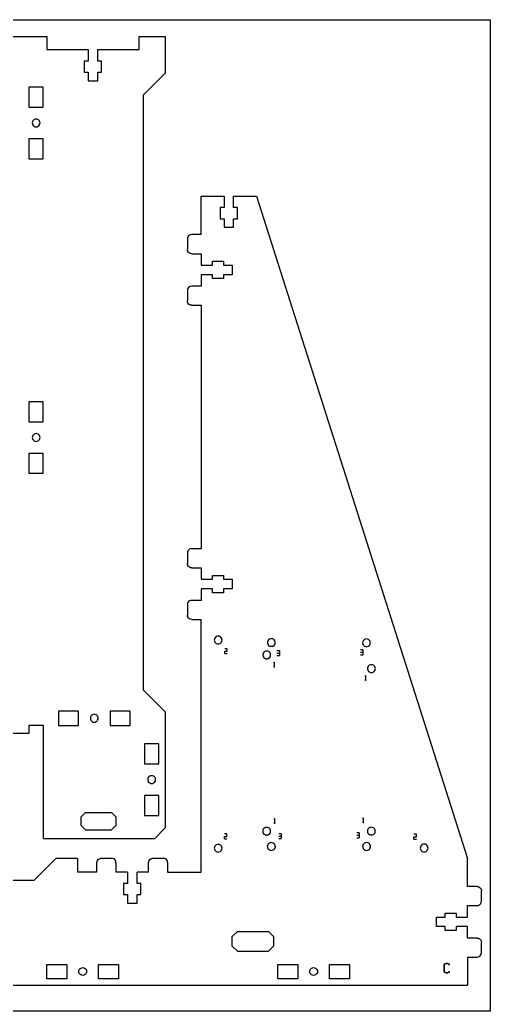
# Model space of a CAD drawing. Header units: millimetres. Extents: x -406 to 406, y -462 to 462.
# Drawn here: x 189.6 to 406.4, y 5.2 to 462.4 of the extents above; entities that cross this region are included whole.
import ezdxf

# ---------------------------------------------------------------- set-up
doc = ezdxf.new("R2010")
doc.units = ezdxf.units.MM
doc.header["$MEASUREMENT"] = 0

msp = doc.modelspace()

# ---------------------------------------------------------------- linework, layer by layer
for p, q in [((-406.4, 462.36), (406.4, 462.36)), ((406.4, 462.36), (406.4, 5.16)), ((-91.77, 454.71), (201.98, 454.71)), ((201.98, 454.71), (201.98, 448.61)), ((244.58, 448.61), (244.58, 454.71)), ((244.58, 454.71), (256.58, 454.71)), ((256.58, 454.71), (256.58, 437.71)), ((201.98, 448.61), (221.08, 448.61)), ((221.08, 448.61), (221.08, 443.31)), ((225.48, 448.61), (244.58, 448.61)), ((225.48, 443.31), (225.48, 448.61)), ((221.08, 443.31), (219.28, 443.31)), ((219.28, 443.31), (219.28, 438.21)), ((227.28, 443.31), (225.48, 443.31)), ((227.28, 438.21), (227.28, 443.31)), ((219.28, 438.21), (221.08, 438.21)), ((221.08, 438.21), (221.08, 434.26)), ((225.48, 434.26), (225.48, 438.21)), ((225.48, 438.21), (227.28, 438.21)), ((246.58, 427.71), (256.58, 437.71)), ((193.78, 431.31), (193.78, 422.11)), ((200.38, 431.31), (193.78, 431.31)), ((200.38, 422.11), (200.38, 431.31)), ((221.08, 434.26), (225.48, 434.26)), ((246.58, 153.21), (246.58, 427.71)), ((193.78, 422.11), (200.38, 422.11)), ((195.8, 416.08), (195.52, 415.71)), ((196.18, 416.37), (195.8, 416.08)), ((196.61, 416.55), (196.18, 416.37)), ((197.08, 416.61), (196.61, 416.55)), ((197.54, 416.55), (197.08, 416.61)), ((197.98, 416.37), (197.54, 416.55)), ((198.35, 416.08), (197.98, 416.37)), ((198.64, 415.71), (198.35, 416.08)), ((195.34, 415.27), (195.27, 414.81)), ((195.27, 414.81), (195.34, 414.34)), ((195.52, 415.71), (195.34, 415.27)), ((195.34, 414.34), (195.52, 413.91)), ((195.52, 413.91), (195.8, 413.53)), ((195.8, 413.53), (196.18, 413.25)), ((196.18, 413.25), (196.61, 413.07)), ((196.61, 413.07), (197.08, 413.01)), ((197.08, 413.01), (197.54, 413.07)), ((197.54, 413.07), (197.98, 413.25)), ((197.98, 413.25), (198.35, 413.53)), ((198.35, 413.53), (198.64, 413.91)), ((198.82, 415.27), (198.64, 415.71)), ((198.64, 413.91), (198.82, 414.34)), ((198.88, 414.81), (198.82, 415.27)), ((198.82, 414.34), (198.88, 414.81)), ((200.38, 407.51), (193.78, 407.51)), ((193.78, 407.51), (193.78, 398.31)), ((200.38, 398.31), (200.38, 407.51)), ((193.78, 398.31), (200.38, 398.31)), ((273.1, 381.03), (283.7, 381.03)), ((273.1, 363.29), (273.1, 381.03)), ((283.7, 381.03), (283.7, 375.73)), ((288.1, 381.03), (298.61, 381.03)), ((288.1, 375.73), (288.1, 381.03)), ((298.61, 381.03), (396, 75.63)), ((281.9, 375.73), (281.9, 370.63)), ((283.7, 375.73), (281.9, 375.73)), ((289.9, 375.73), (288.1, 375.73)), ((289.9, 370.63), (289.9, 375.73)), ((281.9, 370.63), (283.7, 370.63)), ((283.7, 370.63), (283.7, 366.68)), ((288.1, 370.63), (289.9, 370.63)), ((288.1, 366.68), (288.1, 370.63)), ((283.7, 366.68), (288.1, 366.68)), ((266.87, 361.81), (266.8, 361.29)), ((266.8, 361.29), (266.8, 356.49)), ((267.07, 362.29), (266.87, 361.81)), ((267.38, 362.71), (267.07, 362.29)), ((267.8, 363.03), (267.38, 362.71)), ((268.28, 363.23), (267.8, 363.03)), ((268.8, 363.29), (268.28, 363.23)), ((273.1, 363.29), (268.8, 363.29)), ((266.87, 355.98), (266.8, 356.49)), ((267.07, 355.49), (266.87, 355.98)), ((267.38, 355.08), (267.07, 355.49)), ((267.8, 354.76), (267.38, 355.08)), ((268.28, 354.56), (267.8, 354.76)), ((268.8, 354.49), (268.28, 354.56)), ((268.8, 354.49), (273.1, 354.49)), ((273.1, 354.49), (273.1, 349.19)), ((273.1, 349.19), (278.4, 349.19)), ((278.4, 350.99), (283.5, 350.99)), ((278.4, 349.19), (278.4, 350.99)), ((283.5, 350.99), (283.5, 349.19)), ((283.5, 349.19), (287.45, 349.19)), ((287.45, 349.19), (287.45, 344.79)), ((273.1, 344.79), (273.1, 339.49)), ((278.4, 344.79), (273.1, 344.79)), ((278.4, 342.99), (278.4, 344.79)), ((283.5, 342.99), (278.4, 342.99)), ((287.45, 344.79), (283.5, 344.79)), ((283.5, 344.79), (283.5, 342.99)), ((267.07, 338.49), (266.87, 338.01)), ((267.38, 338.91), (267.07, 338.49)), ((267.8, 339.23), (267.38, 338.91)), ((268.28, 339.43), (267.8, 339.23)), ((268.8, 339.49), (268.28, 339.43)), ((273.1, 339.49), (268.8, 339.49)), ((266.87, 338.01), (266.8, 337.49)), ((266.8, 337.49), (266.8, 332.69)), ((266.87, 332.18), (266.8, 332.69)), ((267.07, 331.69), (266.87, 332.18)), ((267.38, 331.28), (267.07, 331.69)), ((267.8, 330.96), (267.38, 331.28)), ((268.28, 330.76), (267.8, 330.96)), ((268.8, 330.69), (268.28, 330.76)), ((268.8, 330.69), (273.1, 330.69)), ((273.1, 330.69), (273.1, 218.43)), ((200.38, 286.22), (193.78, 286.22)), ((193.78, 286.22), (193.78, 277.02)), ((200.38, 277.02), (200.38, 286.22)), ((193.78, 277.02), (200.38, 277.02)), ((195.34, 270.19), (195.27, 269.72)), ((195.52, 270.62), (195.34, 270.19)), ((195.8, 271), (195.52, 270.62)), ((196.18, 271.28), (195.8, 271)), ((196.61, 271.46), (196.18, 271.28)), ((197.08, 271.52), (196.61, 271.46)), ((197.54, 271.46), (197.08, 271.52)), ((197.98, 271.28), (197.54, 271.46)), ((198.35, 271), (197.98, 271.28)), ((198.64, 270.62), (198.35, 271)), ((198.82, 270.19), (198.64, 270.62)), ((198.88, 269.72), (198.82, 270.19)), ((195.27, 269.72), (195.34, 269.26)), ((195.34, 269.26), (195.52, 268.82)), ((195.52, 268.82), (195.8, 268.45)), ((195.8, 268.45), (196.18, 268.16)), ((196.18, 268.16), (196.61, 267.98)), ((196.61, 267.98), (197.08, 267.92)), ((197.08, 267.92), (197.54, 267.98)), ((197.54, 267.98), (197.98, 268.16)), ((197.98, 268.16), (198.35, 268.45)), ((198.35, 268.45), (198.64, 268.82)), ((198.64, 268.82), (198.82, 269.26)), ((198.82, 269.26), (198.88, 269.72)), ((193.78, 262.42), (193.78, 253.22)), ((200.38, 262.42), (193.78, 262.42)), ((200.38, 253.22), (200.38, 262.42)), ((193.78, 253.22), (200.38, 253.22)), ((266.87, 216.95), (266.8, 216.43)), ((266.8, 216.43), (266.8, 211.63)), ((267.07, 217.43), (266.87, 216.95)), ((267.38, 217.84), (267.07, 217.43)), ((267.8, 218.16), (267.38, 217.84)), ((268.28, 218.36), (267.8, 218.16)), ((268.8, 218.43), (268.28, 218.36)), ((273.1, 218.43), (268.8, 218.43)), ((266.87, 211.11), (266.8, 211.63)), ((267.07, 210.63), (266.87, 211.11)), ((267.38, 210.21), (267.07, 210.63)), ((267.8, 209.9), (267.38, 210.21)), ((268.28, 209.7), (267.8, 209.9)), ((268.8, 209.63), (268.28, 209.7)), ((268.8, 209.63), (273.1, 209.63)), ((273.1, 209.63), (273.1, 204.33)), ((278.4, 206.13), (283.5, 206.13)), ((278.4, 204.33), (278.4, 206.13)), ((283.5, 206.13), (283.5, 204.33)), ((273.1, 204.33), (278.4, 204.33)), ((283.5, 204.33), (287.45, 204.33)), ((287.45, 204.33), (287.45, 199.93)), ((278.4, 199.93), (273.1, 199.93)), ((273.1, 199.93), (273.1, 194.63)), ((278.4, 198.13), (278.4, 199.93)), ((283.5, 198.13), (278.4, 198.13)), ((283.5, 199.93), (283.5, 198.13)), ((287.45, 199.93), (283.5, 199.93)), ((266.87, 193.15), (266.8, 192.63)), ((266.8, 192.63), (266.8, 187.83)), ((267.07, 193.63), (266.87, 193.15)), ((267.38, 194.04), (267.07, 193.63)), ((267.8, 194.36), (267.38, 194.04)), ((268.28, 194.56), (267.8, 194.36)), ((268.8, 194.63), (268.28, 194.56)), ((273.1, 194.63), (268.8, 194.63)), ((266.87, 187.31), (266.8, 187.83)), ((267.07, 186.83), (266.87, 187.31)), ((267.38, 186.41), (267.07, 186.83)), ((267.8, 186.1), (267.38, 186.41)), ((268.28, 185.9), (267.8, 186.1)), ((268.8, 185.83), (268.28, 185.9)), ((268.8, 185.83), (273.1, 185.83)), ((273.1, 69.33), (273.1, 185.83)), ((279.29, 176.77), (279.23, 176.31)), ((279.23, 176.31), (279.29, 175.84)), ((279.47, 177.21), (279.29, 176.77)), ((279.29, 175.84), (279.47, 175.41)), ((279.76, 177.58), (279.47, 177.21)), ((279.47, 175.41), (279.76, 175.03)), ((280.13, 177.86), (279.76, 177.58)), ((279.76, 175.03), (280.13, 174.75)), ((280.56, 178.04), (280.13, 177.86)), ((280.13, 174.75), (280.56, 174.57)), ((281.03, 178.11), (280.56, 178.04)), ((280.56, 174.57), (281.03, 174.51)), ((281.5, 178.04), (281.03, 178.11)), ((281.03, 174.51), (281.5, 174.57)), ((281.93, 177.87), (281.5, 178.04)), ((281.5, 174.57), (281.93, 174.75)), ((282.3, 177.58), (281.93, 177.87)), ((281.93, 174.75), (282.3, 175.03)), ((282.59, 177.21), (282.3, 177.58)), ((282.3, 175.03), (282.59, 175.41)), ((282.77, 176.77), (282.59, 177.21)), ((282.59, 175.41), (282.77, 175.84)), ((282.83, 176.31), (282.77, 176.77)), ((282.77, 175.84), (282.83, 176.31)), ((303.8, 175.6), (303.73, 175.13)), ((303.73, 175.13), (303.8, 174.67)), ((303.97, 176.03), (303.8, 175.6)), ((303.8, 174.67), (303.98, 174.23)), ((304.26, 176.41), (303.97, 176.03)), ((303.98, 174.23), (304.26, 173.86)), ((304.63, 176.69), (304.26, 176.41)), ((304.26, 173.86), (304.63, 173.57)), ((305.07, 176.87), (304.63, 176.69)), ((305.53, 176.93), (305.07, 176.87)), ((306, 176.87), (305.53, 176.93)), ((306.43, 176.69), (306, 176.87)), ((306.81, 176.41), (306.43, 176.69)), ((306.43, 173.57), (306.81, 173.86)), ((307.09, 176.03), (306.81, 176.41)), ((306.81, 173.86), (307.09, 174.23)), ((307.27, 175.6), (307.09, 176.03)), ((307.09, 174.23), (307.27, 174.67)), ((307.33, 175.13), (307.27, 175.6)), ((307.27, 174.67), (307.33, 175.13)), ((347.63, 175.51), (347.57, 175.04)), ((347.57, 175.04), (347.63, 174.58)), ((347.81, 175.94), (347.63, 175.51)), ((347.63, 174.58), (347.81, 174.14)), ((348.1, 176.31), (347.81, 175.94)), ((347.81, 174.14), (348.1, 173.77)), ((348.47, 176.6), (348.1, 176.31)), ((348.1, 173.77), (348.47, 173.48)), ((348.9, 176.78), (348.47, 176.6)), ((349.37, 176.84), (348.9, 176.78)), ((349.83, 176.78), (349.37, 176.84)), ((350.27, 176.6), (349.83, 176.78)), ((350.64, 176.31), (350.27, 176.6)), ((350.27, 173.48), (350.64, 173.77)), ((350.93, 175.94), (350.64, 176.31)), ((350.64, 173.77), (350.93, 174.14)), ((351.11, 175.51), (350.93, 175.94)), ((350.93, 174.14), (351.11, 174.58)), ((351.17, 175.04), (351.11, 175.51)), ((351.11, 174.58), (351.17, 175.04)), ((285.18, 172.26), (284.03, 172.26)), ((284.03, 170.06), (284.03, 171.16)), ((284.03, 171.16), (285.18, 171.16)), ((284.03, 170.06), (285.18, 170.06)), ((285.18, 171.16), (285.18, 172.26)), ((301.65, 169.92), (301.59, 169.45)), ((301.59, 169.45), (301.65, 168.98)), ((301.83, 170.35), (301.65, 169.92)), ((302.12, 170.72), (301.83, 170.35)), ((302.27, 170.87), (302.12, 170.72)), ((302.34, 170.9), (302.27, 170.87)), ((302.49, 171.01), (302.34, 170.9)), ((302.93, 171.19), (302.49, 171.01)), ((303.39, 171.25), (302.93, 171.19)), ((303.86, 171.19), (303.39, 171.25)), ((304.29, 171.01), (303.86, 171.19)), ((304.67, 170.72), (304.29, 171.01)), ((304.63, 173.57), (305.07, 173.39)), ((304.95, 170.35), (304.67, 170.72)), ((305.13, 169.92), (304.95, 170.35)), ((305.53, 173.33), (305.07, 173.39)), ((305.19, 169.45), (305.13, 169.92)), ((305.13, 168.99), (305.19, 169.45)), ((306, 173.39), (305.53, 173.33)), ((306, 173.39), (306.43, 173.57)), ((309.26, 171.32), (308.11, 171.32)), ((308.11, 170.22), (309.26, 170.22)), ((309.26, 171.32), (309.26, 170.22)), ((309.26, 170.22), (309.26, 169.12)), ((347.77, 171.77), (346.62, 171.77)), ((346.62, 170.67), (347.77, 170.67)), ((346.62, 169.57), (347.77, 169.57)), ((347.77, 171.77), (347.77, 170.67)), ((347.77, 170.67), (347.77, 169.57)), ((348.47, 173.48), (348.9, 173.3)), ((348.9, 173.3), (349.37, 173.24)), ((349.83, 173.3), (349.37, 173.24)), ((349.83, 173.3), (350.27, 173.48)), ((301.65, 168.98), (301.83, 168.55)), ((301.83, 168.55), (302.12, 168.18)), ((302.12, 168.18), (302.49, 167.89)), ((302.49, 167.89), (302.93, 167.71)), ((302.93, 167.71), (303.39, 167.65)), ((303.39, 167.65), (303.86, 167.71)), ((304.29, 167.89), (303.86, 167.71)), ((304.29, 167.89), (304.44, 168.03)), ((304.44, 168.03), (304.67, 168.18)), ((304.67, 168.18), (304.95, 168.55)), ((304.95, 168.55), (305.13, 168.99)), ((306.77, 166.16), (306.47, 165.85)), ((306.77, 166.16), (306.77, 163.96)), ((308.11, 169.12), (309.26, 169.12)), ((350.76, 164.71), (350.54, 164.54)), ((351.19, 164.89), (350.76, 164.71)), ((351.66, 164.95), (351.19, 164.89)), ((352.12, 164.89), (351.66, 164.95)), ((352.56, 164.71), (352.12, 164.89)), ((352.93, 164.42), (352.56, 164.71)), ((306.77, 163.96), (306.47, 163.96)), ((306.77, 163.96), (307.09, 163.96)), ((349.92, 163.62), (349.86, 163.15)), ((349.86, 163.15), (349.92, 162.68)), ((350.1, 164.05), (349.92, 163.62)), ((349.92, 162.68), (350.1, 162.25)), ((350.38, 164.42), (350.1, 164.05)), ((350.1, 162.25), (350.38, 161.88)), ((350.49, 164.52), (350.38, 164.42)), ((350.38, 161.88), (350.76, 161.59)), ((350.54, 164.54), (350.49, 164.52)), ((350.76, 161.59), (351.19, 161.41)), ((351.19, 161.41), (351.66, 161.35)), ((351.66, 161.35), (352.12, 161.41)), ((352.12, 161.41), (352.56, 161.59)), ((352.56, 161.59), (352.67, 161.69)), ((352.67, 161.69), (352.93, 161.88)), ((353.21, 164.05), (352.93, 164.42)), ((352.93, 161.88), (353.21, 162.25)), ((353.39, 163.62), (353.21, 164.05)), ((353.21, 162.25), (353.39, 162.68)), ((353.46, 163.15), (353.39, 163.62)), ((353.39, 162.68), (353.46, 163.15)), ((348.96, 159.95), (348.66, 159.65)), ((348.96, 157.75), (348.66, 157.75)), ((348.96, 159.95), (348.96, 157.75)), ((348.96, 157.75), (349.28, 157.75)), ((256.58, 143.21), (246.58, 153.21)), ((207.38, 143.56), (207.38, 136.96)), ((216.58, 143.56), (207.38, 143.56)), ((216.58, 136.96), (216.58, 143.56)), ((222.98, 141.82), (222.6, 141.54)), ((223.41, 142), (222.98, 141.82)), ((223.88, 142.06), (223.41, 142)), ((224.34, 142), (223.88, 142.06)), ((224.78, 141.82), (224.34, 142)), ((225.15, 141.54), (224.78, 141.82)), ((240.38, 143.56), (231.18, 143.56)), ((231.18, 143.56), (231.18, 136.96)), ((240.38, 136.96), (240.38, 143.56)), ((256.58, 143.21), (256.58, 89.71)), ((222.14, 140.73), (222.07, 140.26)), ((222.07, 140.26), (222.14, 139.8)), ((222.32, 141.16), (222.14, 140.73)), ((222.14, 139.8), (222.32, 139.36)), ((222.6, 141.54), (222.32, 141.16)), ((222.32, 139.36), (222.6, 138.99)), ((222.6, 138.99), (222.98, 138.7)), ((222.98, 138.7), (223.41, 138.52)), ((223.41, 138.52), (223.88, 138.46)), ((223.88, 138.46), (224.34, 138.52)), ((224.34, 138.52), (224.78, 138.7)), ((224.78, 138.7), (225.15, 138.99)), ((225.44, 141.16), (225.15, 141.54)), ((225.15, 138.99), (225.44, 139.36)), ((225.62, 140.73), (225.44, 141.16)), ((225.44, 139.36), (225.62, 139.8)), ((225.68, 140.26), (225.62, 140.73)), ((225.62, 139.8), (225.68, 140.26)), ((193.73, 133.22), (185.08, 133.22)), ((200.48, 136.91), (193.73, 136.91)), ((193.73, 136.91), (193.73, 133.22)), ((200.48, 84.72), (200.48, 136.91)), ((207.38, 136.96), (216.58, 136.96)), ((231.18, 136.96), (240.38, 136.96)), ((253.63, 128.46), (247.03, 128.46)), ((247.03, 128.46), (247.03, 119.26)), ((253.63, 119.26), (253.63, 128.46)), ((247.03, 119.26), (253.63, 119.26)), ((248.59, 112.43), (248.52, 111.96)), ((248.52, 111.96), (248.59, 111.5)), ((248.77, 112.86), (248.59, 112.43)), ((248.59, 111.5), (248.77, 111.06)), ((249.05, 113.24), (248.77, 112.86)), ((248.77, 111.06), (249.05, 110.69)), ((249.43, 113.52), (249.05, 113.24)), ((249.05, 110.69), (249.43, 110.4)), ((249.86, 113.7), (249.43, 113.52)), ((249.43, 110.4), (249.86, 110.22)), ((250.33, 113.76), (249.86, 113.7)), ((249.86, 110.22), (250.33, 110.16)), ((250.79, 113.7), (250.33, 113.76)), ((250.33, 110.16), (250.79, 110.22)), ((251.23, 113.52), (250.79, 113.7)), ((250.79, 110.22), (251.23, 110.4)), ((251.6, 113.24), (251.23, 113.52)), ((251.23, 110.4), (251.6, 110.69)), ((251.89, 112.86), (251.6, 113.24)), ((251.6, 110.69), (251.89, 111.06)), ((252.07, 112.43), (251.89, 112.86)), ((251.89, 111.06), (252.07, 111.5)), ((252.13, 111.96), (252.07, 112.43)), ((252.07, 111.5), (252.13, 111.96)), ((247.03, 104.66), (247.03, 95.46)), ((253.63, 104.66), (247.03, 104.66)), ((253.63, 95.46), (253.63, 104.66)), ((219.83, 96.75), (217.83, 94.75)), ((219.83, 96.75), (231.82, 96.75)), ((233.82, 94.75), (231.82, 96.75)), ((217.83, 90.75), (217.83, 94.75)), ((233.82, 94.75), (233.82, 90.75)), ((247.03, 95.46), (253.63, 95.46)), ((306.91, 94.04), (306.61, 93.73)), ((306.91, 91.84), (306.61, 91.84)), ((306.91, 94.04), (306.91, 91.84)), ((306.91, 91.84), (307.23, 91.84)), ((347.83, 94.3), (347.53, 93.99)), ((347.83, 92.1), (347.53, 92.1)), ((347.83, 94.3), (347.83, 92.1)), ((347.83, 92.1), (348.15, 92.1)), ((217.83, 90.75), (219.83, 88.75)), ((219.83, 88.75), (231.82, 88.75)), ((231.82, 88.75), (233.82, 90.75)), ((256.58, 89.71), (251.58, 84.71)), ((285.06, 86.89), (283.91, 86.89)), ((285.06, 85.79), (285.06, 86.89)), ((301.62, 88.6), (301.56, 88.13)), ((301.56, 88.13), (301.62, 87.67)), ((301.8, 89.03), (301.62, 88.6)), ((301.62, 87.67), (301.8, 87.23)), ((302.09, 89.41), (301.8, 89.03)), ((301.8, 87.23), (302.09, 86.86)), ((302.46, 89.69), (302.09, 89.41)), ((302.64, 89.78), (302.46, 89.69)), ((302.7, 89.79), (302.64, 89.78)), ((302.9, 89.87), (302.7, 89.79)), ((303.36, 89.93), (302.9, 89.87)), ((303.83, 89.87), (303.36, 89.93)), ((304.26, 89.69), (303.83, 89.87)), ((304.64, 89.41), (304.26, 89.69)), ((304.92, 89.03), (304.64, 89.41)), ((304.64, 86.86), (304.92, 87.23)), ((305.1, 88.6), (304.92, 89.03)), ((304.92, 87.23), (305.1, 87.67)), ((305.16, 88.13), (305.1, 88.6)), ((305.1, 87.67), (305.16, 88.13)), ((310.1, 86.99), (308.95, 86.99)), ((310.1, 86.99), (310.1, 85.89)), ((346.03, 87.36), (344.88, 87.36)), ((346.03, 87.36), (346.03, 86.26)), ((349.88, 88.67), (349.82, 88.21)), ((349.82, 88.21), (349.88, 87.74)), ((350.06, 89.11), (349.88, 88.67)), ((349.88, 87.74), (350.06, 87.31)), ((350.35, 89.48), (350.06, 89.11)), ((350.06, 87.31), (350.35, 86.93)), ((350.54, 89.65), (350.35, 89.48)), ((350.35, 86.93), (350.72, 86.65)), ((350.61, 89.68), (350.54, 89.65)), ((350.72, 89.76), (350.61, 89.68)), ((351.16, 89.94), (350.72, 89.76)), ((351.62, 90.01), (351.16, 89.94)), ((352.09, 89.94), (351.62, 90.01)), ((352.52, 89.76), (352.09, 89.94)), ((352.9, 89.48), (352.52, 89.76)), ((352.71, 86.82), (352.9, 86.93)), ((353.18, 89.11), (352.9, 89.48)), ((352.9, 86.93), (353.18, 87.31)), ((353.36, 88.67), (353.18, 89.11)), ((353.18, 87.31), (353.36, 87.74)), ((353.42, 88.21), (353.36, 88.67)), ((353.36, 87.74), (353.42, 88.21)), ((200.48, 84.72), (200.88, 84.71)), ((251.58, 84.71), (200.88, 84.71)), ((283.91, 85.79), (285.06, 85.79)), ((283.91, 84.69), (283.91, 85.79)), ((283.91, 84.69), (285.06, 84.69)), ((302.09, 86.86), (302.46, 86.58)), ((302.46, 86.58), (302.9, 86.4)), ((302.9, 86.4), (303.36, 86.33)), ((303.83, 86.4), (303.36, 86.33)), ((303.83, 86.4), (304.01, 86.49)), ((304.23, 82.39), (303.94, 82.02)), ((304.01, 86.49), (304.26, 86.58)), ((304.6, 82.68), (304.23, 82.39)), ((304.26, 86.58), (304.64, 86.86)), ((305.04, 82.86), (304.6, 82.68)), ((305.5, 82.92), (305.04, 82.86)), ((305.97, 82.86), (305.5, 82.92)), ((306.4, 82.68), (305.97, 82.86)), ((306.77, 82.39), (306.4, 82.68)), ((307.06, 82.02), (306.77, 82.39)), ((308.95, 85.89), (310.1, 85.89)), ((308.95, 84.79), (310.1, 84.79)), ((310.1, 85.89), (310.1, 84.79)), ((344.88, 86.26), (346.03, 86.26)), ((344.88, 85.16), (346.03, 85.16)), ((346.03, 86.26), (346.03, 85.16)), ((348.16, 82.39), (347.87, 82.02)), ((348.53, 82.68), (348.16, 82.39)), ((348.97, 82.86), (348.53, 82.68)), ((349.43, 82.92), (348.97, 82.86)), ((349.9, 82.86), (349.43, 82.92)), ((350.33, 82.68), (349.9, 82.86)), ((350.71, 82.39), (350.33, 82.68)), ((350.99, 82.02), (350.71, 82.39)), ((350.72, 86.65), (351.16, 86.47)), ((351.16, 86.47), (351.62, 86.41)), ((351.62, 86.41), (352.09, 86.47)), ((352.09, 86.47), (352.52, 86.65)), ((352.52, 86.65), (352.71, 86.82)), ((372.38, 86.72), (371.23, 86.72)), ((371.23, 84.52), (371.23, 85.62)), ((371.23, 85.62), (372.38, 85.62)), ((371.23, 84.52), (372.38, 84.52)), ((372.38, 85.62), (372.38, 86.72)), ((279.27, 80.82), (279.21, 80.35)), ((279.21, 80.35), (279.27, 79.88)), ((279.45, 81.25), (279.27, 80.82)), ((279.27, 79.88), (279.45, 79.45)), ((279.73, 81.62), (279.45, 81.25)), ((279.45, 79.45), (279.73, 79.08)), ((280.11, 81.91), (279.73, 81.62)), ((279.73, 79.08), (280.11, 78.79)), ((280.54, 82.09), (280.11, 81.91)), ((280.11, 78.79), (280.54, 78.61)), ((281.01, 82.15), (280.54, 82.09)), ((280.54, 78.61), (281.01, 78.55)), ((281.01, 82.15), (281.47, 82.09)), ((281.01, 78.55), (281.47, 78.61)), ((281.91, 81.91), (281.47, 82.09)), ((281.47, 78.61), (281.91, 78.79)), ((282.28, 81.62), (281.91, 81.91)), ((281.91, 78.79), (282.28, 79.08)), ((282.57, 81.25), (282.28, 81.62)), ((282.28, 79.08), (282.57, 79.45)), ((282.75, 80.82), (282.57, 81.25)), ((282.57, 79.45), (282.75, 79.88)), ((282.81, 80.35), (282.75, 80.82)), ((282.75, 79.88), (282.81, 80.35)), ((303.7, 81.12), (303.76, 81.58)), ((303.7, 81.12), (303.76, 80.65)), ((303.94, 82.02), (303.76, 81.58)), ((303.76, 80.65), (303.94, 80.22)), ((303.94, 80.22), (304.23, 79.84)), ((304.23, 79.84), (304.6, 79.56)), ((304.6, 79.56), (305.04, 79.38)), ((305.04, 79.38), (305.5, 79.32)), ((305.5, 79.32), (305.97, 79.38)), ((305.97, 79.38), (306.4, 79.56)), ((306.4, 79.56), (306.77, 79.84)), ((306.77, 79.84), (307.06, 80.22)), ((307.24, 81.58), (307.06, 82.02)), ((307.06, 80.22), (307.24, 80.65)), ((307.3, 81.12), (307.24, 81.58)), ((307.3, 81.12), (307.24, 80.65)), ((347.63, 81.12), (347.7, 81.58)), ((347.63, 81.12), (347.7, 80.65)), ((347.87, 82.02), (347.7, 81.58)), ((347.7, 80.65), (347.88, 80.22)), ((347.88, 80.22), (348.16, 79.84)), ((348.16, 79.84), (348.53, 79.56)), ((348.53, 79.56), (348.97, 79.38)), ((348.97, 79.38), (349.43, 79.32)), ((349.43, 79.32), (349.9, 79.38)), ((349.9, 79.38), (350.33, 79.56)), ((350.33, 79.56), (350.71, 79.84)), ((350.71, 79.84), (350.99, 80.22)), ((351.17, 81.58), (350.99, 82.02)), ((350.99, 80.22), (351.17, 80.65)), ((351.23, 81.12), (351.17, 81.58)), ((351.17, 80.65), (351.23, 81.12)), ((374.26, 80.86), (374.2, 80.39)), ((374.2, 80.39), (374.26, 79.93)), ((374.44, 81.29), (374.26, 80.86)), ((374.26, 79.93), (374.44, 79.49)), ((374.73, 81.67), (374.44, 81.29)), ((374.44, 79.49), (374.73, 79.12)), ((375.1, 81.95), (374.73, 81.67)), ((374.73, 79.12), (375.1, 78.83)), ((375.53, 82.13), (375.1, 81.95)), ((375.1, 78.83), (375.53, 78.65)), ((376, 82.19), (375.53, 82.13)), ((375.53, 78.65), (376, 78.59)), ((376.47, 82.13), (376, 82.19)), ((376, 78.59), (376.47, 78.65)), ((376.9, 81.95), (376.47, 82.13)), ((376.47, 78.65), (376.9, 78.83)), ((377.27, 81.67), (376.9, 81.95)), ((376.9, 78.83), (377.27, 79.12)), ((377.56, 81.29), (377.27, 81.67)), ((377.27, 79.12), (377.56, 79.49)), ((377.74, 80.86), (377.56, 81.29)), ((377.56, 79.49), (377.74, 79.93)), ((377.8, 80.39), (377.74, 80.86)), ((377.74, 79.93), (377.8, 80.39)), ((196.15, 65.63), (206.15, 75.63)), ((216.15, 75.63), (206.15, 75.63)), ((216.15, 75.63), (216.15, 69.33)), ((225.1, 73.68), (225.17, 74.2)), ((225.1, 69.33), (225.1, 73.68)), ((225.17, 74.2), (225.37, 74.68)), ((225.37, 74.68), (225.68, 75.09)), ((225.68, 75.09), (226.1, 75.41)), ((226.1, 75.41), (226.58, 75.61)), ((226.58, 75.61), (227.1, 75.68)), ((227.1, 75.68), (231.9, 75.68)), ((232.42, 75.61), (231.9, 75.68)), ((232.9, 75.41), (232.42, 75.61)), ((233.31, 75.09), (232.9, 75.41)), ((233.63, 74.68), (233.31, 75.09)), ((233.83, 74.2), (233.63, 74.68)), ((233.9, 73.68), (233.83, 74.2)), ((233.9, 73.68), (233.9, 69.33)), ((248.9, 73.68), (248.97, 74.2)), ((248.9, 69.33), (248.9, 73.68)), ((248.97, 74.2), (249.17, 74.68)), ((249.17, 74.68), (249.48, 75.09)), ((249.48, 75.09), (249.9, 75.41)), ((249.9, 75.41), (250.38, 75.61)), ((250.38, 75.61), (250.9, 75.68)), ((250.9, 75.68), (255.7, 75.68)), ((256.22, 75.61), (255.7, 75.68)), ((256.7, 75.41), (256.22, 75.61)), ((257.11, 75.09), (256.7, 75.41)), ((257.43, 74.68), (257.11, 75.09)), ((257.63, 74.2), (257.43, 74.68)), ((257.7, 73.68), (257.63, 74.2)), ((257.7, 73.68), (257.7, 69.33)), ((396, 62.68), (396, 75.63)), ((225.1, 69.33), (216.15, 69.33)), ((239.2, 69.33), (233.9, 69.33)), ((239.2, 69.33), (239.2, 64.03)), ((243.6, 64.03), (243.6, 69.33)), ((248.9, 69.33), (243.6, 69.33)), ((257.7, 69.33), (273.1, 69.33)), ((86.1, 65.63), (196.15, 65.63)), ((239.2, 64.03), (237.4, 64.03)), ((237.4, 64.03), (237.4, 58.93)), ((245.4, 64.03), (243.6, 64.03)), ((245.4, 58.93), (245.4, 64.03)), ((400.35, 62.68), (396, 62.68)), ((400.35, 62.68), (400.87, 62.61)), ((400.87, 62.61), (401.35, 62.41)), ((401.35, 62.41), (401.76, 62.09)), ((401.76, 62.09), (402.08, 61.68)), ((402.08, 61.68), (402.28, 61.2)), ((402.28, 61.2), (402.35, 60.68)), ((402.35, 55.88), (402.35, 60.68)), ((237.4, 58.93), (239.2, 58.93)), ((239.2, 58.93), (239.2, 54.98)), ((239.2, 54.98), (243.6, 54.98)), ((243.6, 54.98), (243.6, 58.93)), ((243.6, 58.93), (245.4, 58.93)), ((401.76, 54.46), (402.08, 54.88)), ((402.08, 54.88), (402.28, 55.36)), ((402.28, 55.36), (402.35, 55.88)), ((385.6, 50.38), (390.7, 50.38)), ((385.6, 48.58), (385.6, 50.38)), ((390.7, 50.38), (390.7, 48.58)), ((396, 48.58), (396, 53.88)), ((396, 53.88), (400.35, 53.88)), ((400.35, 53.88), (400.87, 53.95)), ((400.87, 53.95), (401.35, 54.15)), ((401.35, 54.15), (401.76, 54.46)), ((381.65, 48.58), (385.6, 48.58)), ((381.65, 44.18), (381.65, 48.58)), ((390.7, 48.58), (396, 48.58)), ((289.89, 41.85), (287.51, 39.59)), ((289.89, 41.85), (304.17, 41.85)), ((306.55, 39.59), (304.17, 41.85)), ((385.6, 44.18), (381.65, 44.18)), ((385.6, 42.38), (385.6, 44.18)), ((390.7, 42.38), (385.6, 42.38)), ((396, 44.18), (390.7, 44.18)), ((390.7, 44.18), (390.7, 42.38)), ((396, 38.88), (396, 44.18)), ((287.51, 35.07), (287.51, 39.59)), ((306.55, 39.59), (306.55, 35.07)), ((400.35, 38.88), (396, 38.88)), ((400.35, 38.88), (400.87, 38.81)), ((400.87, 38.81), (401.35, 38.61)), ((401.35, 38.61), (401.76, 38.29)), ((401.76, 38.29), (402.08, 37.88)), ((402.08, 37.88), (402.28, 37.4)), ((402.28, 37.4), (402.35, 36.88)), ((402.35, 32.08), (402.35, 36.88)), ((287.51, 35.07), (289.89, 32.81)), ((289.89, 32.81), (304.17, 32.81)), ((304.17, 32.81), (306.55, 35.07)), ((402.28, 31.56), (402.35, 32.08)), ((396, 30.08), (400.35, 30.08)), ((396, 30.08), (396, 17.13)), ((400.35, 30.08), (400.87, 30.15)), ((400.87, 30.15), (401.35, 30.35)), ((401.35, 30.35), (401.76, 30.66)), ((401.76, 30.66), (402.08, 31.08)), ((402.08, 31.08), (402.28, 31.56)), ((202.05, 26.73), (211.25, 26.73)), ((202.05, 20.13), (202.05, 26.73)), ((211.25, 26.73), (211.25, 20.13)), ((216.75, 23.43), (216.81, 23.89)), ((216.81, 22.96), (216.75, 23.43)), ((216.81, 23.89), (216.99, 24.33)), ((216.99, 22.53), (216.81, 22.96)), ((216.99, 24.33), (217.27, 24.7)), ((217.27, 24.7), (217.65, 24.99)), ((217.65, 24.99), (218.08, 25.17)), ((218.08, 25.17), (218.55, 25.23)), ((218.55, 25.23), (219.01, 25.17)), ((219.01, 25.17), (219.45, 24.99)), ((219.45, 24.99), (219.82, 24.7)), ((219.82, 24.7), (220.11, 24.33)), ((220.11, 24.33), (220.29, 23.89)), ((220.29, 22.96), (220.11, 22.53)), ((220.29, 23.89), (220.35, 23.43)), ((220.35, 23.43), (220.29, 22.96)), ((225.85, 26.73), (235.05, 26.73)), ((225.85, 20.13), (225.85, 26.73)), ((235.05, 26.73), (235.05, 20.13)), ((308.5, 20.13), (308.5, 26.73)), ((308.5, 26.73), (317.7, 26.73)), ((317.7, 26.73), (317.7, 20.13)), ((323.2, 23.43), (323.26, 23.89)), ((323.26, 22.96), (323.2, 23.43)), ((323.26, 23.89), (323.44, 24.33)), ((323.44, 22.53), (323.26, 22.96)), ((323.44, 24.33), (323.72, 24.7)), ((323.72, 24.7), (324.1, 24.99)), ((324.1, 24.99), (324.53, 25.17)), ((324.53, 25.17), (325, 25.23)), ((325, 25.23), (325.46, 25.17)), ((325.46, 25.17), (325.9, 24.99)), ((325.9, 24.99), (326.27, 24.7)), ((326.27, 24.7), (326.56, 24.33)), ((326.56, 24.33), (326.74, 23.89)), ((326.74, 22.96), (326.56, 22.53)), ((326.74, 23.89), (326.8, 23.43)), ((326.8, 23.43), (326.74, 22.96)), ((332.3, 20.13), (332.3, 26.73)), ((332.3, 26.73), (341.5, 26.73)), ((341.5, 26.73), (341.5, 20.13)), ((385.27, 26.7), (385.29, 26.8)), ((385.29, 26.8), (385.27, 26.7)), ((385.27, 23.35), (385.27, 26.7)), ((385.27, 26.7), (385.27, 23.35)), ((385.29, 23.25), (385.27, 23.35)), ((385.27, 23.35), (385.29, 23.25)), ((385.29, 26.8), (385.35, 26.88)), ((385.35, 26.88), (385.29, 26.8)), ((385.35, 23.16), (385.29, 23.25)), ((385.29, 23.25), (385.35, 23.16)), ((385.35, 26.88), (385.59, 27.04)), ((385.59, 27.04), (385.35, 26.88)), ((385.59, 23.01), (385.35, 23.16)), ((385.35, 23.16), (385.59, 23.01)), ((385.59, 27.04), (385.96, 27.14)), ((385.96, 27.14), (385.59, 27.04)), ((385.95, 22.91), (385.59, 23.01)), ((385.59, 23.01), (385.95, 22.91)), ((386.4, 22.87), (385.95, 22.91)), ((385.95, 22.91), (386.4, 22.87)), ((385.96, 27.14), (386.4, 27.18)), ((386.4, 27.18), (385.96, 27.14)), ((386.4, 27.18), (386.83, 27.14)), ((386.83, 27.14), (386.4, 27.18)), ((386.84, 22.91), (386.4, 22.87)), ((386.4, 22.87), (386.84, 22.91)), ((386.83, 27.14), (387.2, 27.04)), ((387.2, 27.04), (386.83, 27.14)), ((387.2, 23.01), (386.84, 22.91)), ((386.84, 22.91), (387.2, 23.01)), ((387.2, 27.04), (387.44, 26.88)), ((387.44, 26.88), (387.2, 27.04)), ((387.44, 23.17), (387.2, 23.01)), ((387.2, 23.01), (387.44, 23.17)), ((387.44, 26.88), (387.5, 26.79)), ((387.5, 26.79), (387.44, 26.88)), ((387.5, 23.26), (387.44, 23.17)), ((387.44, 23.17), (387.5, 23.26)), ((387.5, 26.79), (387.52, 26.7)), ((387.52, 26.7), (387.5, 26.79)), ((387.52, 23.35), (387.5, 23.26)), ((387.5, 23.26), (387.52, 23.35)), ((387.52, 26.7), (387.52, 26.39)), ((387.52, 26.39), (387.52, 26.7)), ((387.52, 23.66), (387.52, 23.35)), ((387.52, 23.35), (387.52, 23.66)), ((211.25, 20.13), (202.05, 20.13)), ((217.27, 22.15), (216.99, 22.53)), ((217.65, 21.87), (217.27, 22.15)), ((218.08, 21.69), (217.65, 21.87)), ((218.55, 21.63), (218.08, 21.69)), ((219.01, 21.69), (218.55, 21.63)), ((219.45, 21.87), (219.01, 21.69)), ((219.82, 22.15), (219.45, 21.87)), ((220.11, 22.53), (219.82, 22.15)), ((235.05, 20.13), (225.85, 20.13)), ((317.7, 20.13), (308.5, 20.13)), ((323.72, 22.15), (323.44, 22.53)), ((324.1, 21.87), (323.72, 22.15)), ((324.53, 21.69), (324.1, 21.87)), ((325, 21.63), (324.53, 21.69)), ((325.46, 21.69), (325, 21.63)), ((325.9, 21.87), (325.46, 21.69)), ((326.27, 22.15), (325.9, 21.87)), ((326.56, 22.53), (326.27, 22.15)), ((341.5, 20.13), (332.3, 20.13)), ((66.1, 17.13), (396, 17.13)), ((406.4, 5.16), (-406.4, 5.16))]:
    msp.add_line(p, q)

doc.saveas('drawing.dxf')
